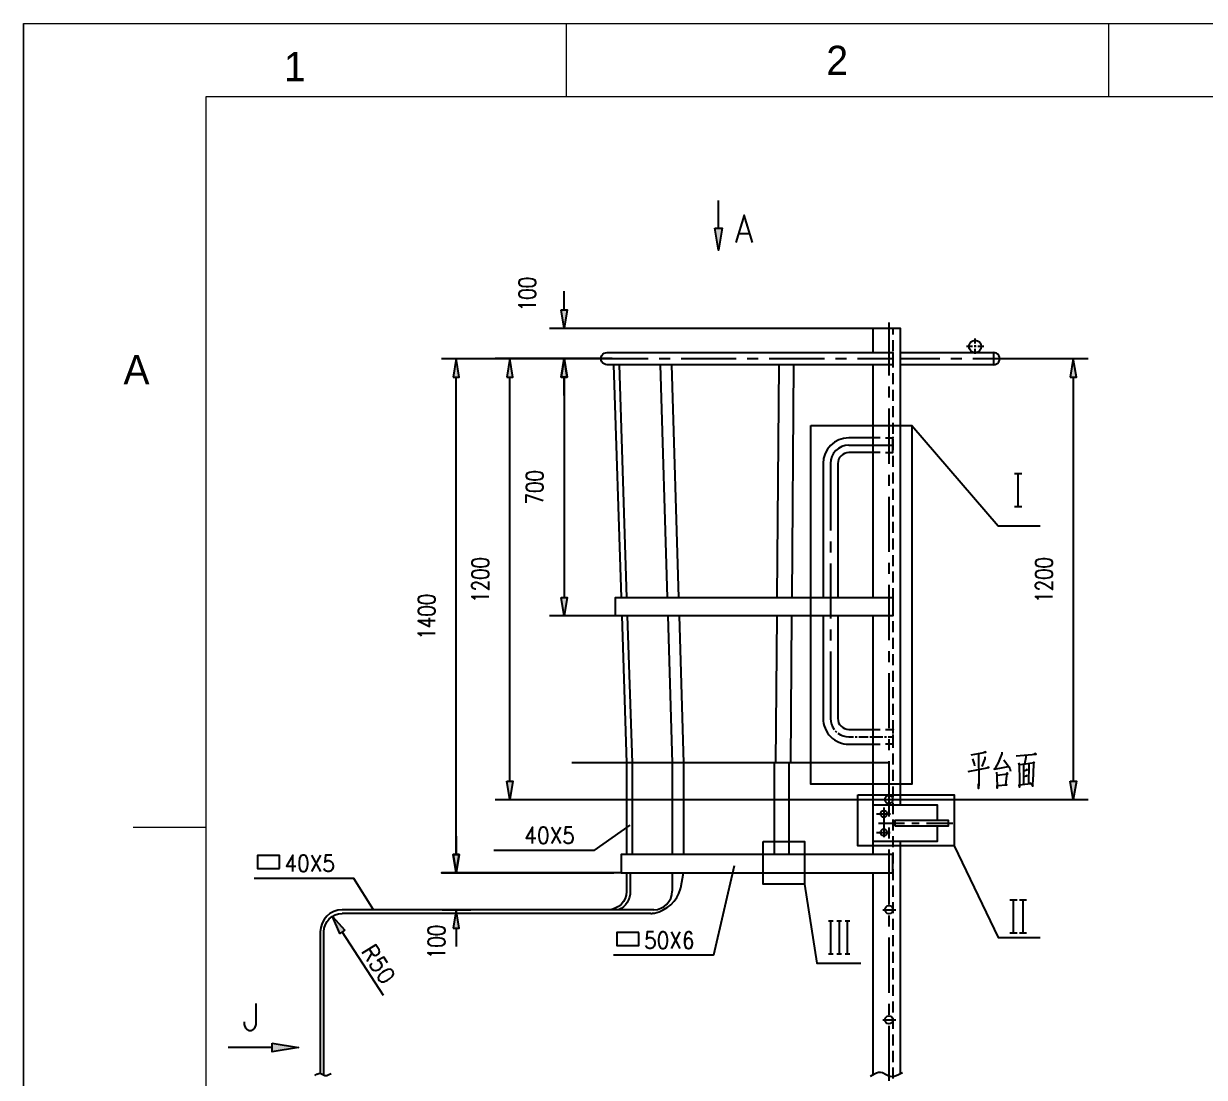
# Model space of a CAD drawing. Extents: x 148 to 221443, y -36682 to 6758.
# Drawn here: x 94232 to 97465, y -6734 to -3850 of the extents above; entities that cross this region are included whole.
import ezdxf
from ezdxf.enums import TextEntityAlignment as Align

# ---------------------------------------------------------------- set-up
doc = ezdxf.new("R2010")
doc.units = 0
doc.header["$LTSCALE"] = 10
doc.header["$MEASUREMENT"] = 0
doc.layers.add('2（细实线）', color=3, linetype='Continuous', lineweight=20)
doc.layers.add('图框层', color=7, linetype='Continuous', lineweight=15)
doc.styles.add('HZ', font='ROMS.SHX', dxfattribs={"width": 0.75, "bigfont": 'GBCBIG.SHX'})

# ---------------------------------------------------------------- blocks, each defined once
blk = doc.blocks.new('1.5a2')
blk.add_line((16115.88, 10026.58), (16125.88, 10026.58))
at = {"layer": '图框层', "ltscale": 10}
for p, q in [((16100.88, 10136.58), (16991.88, 10136.58)), ((16100.88, 9716.58), (16100.88, 10136.58)), ((16100.88, 10136.58), (16100.88, 9716.58)), ((16175.13, 10136.58), (16175.13, 10126.58)), ((16249.38, 10136.58), (16249.38, 10126.58)), ((16125.88, 10126.58), (16981.88, 10126.58)), ((16125.88, 9726.58), (16125.88, 10126.58))]:
    blk.add_line(p, q, dxfattribs=at)
at = {"style": 'HZ'}
for s, p in [('2', (16212.25, 10131.58)), ('1', (16138, 10130.7)), ('A', (16116.33, 10089.21))]:
    blk.add_text(s, height=4, dxfattribs=at).set_placement(p, align=Align.MIDDLE)

msp = doc.modelspace()

# ---------------------------------------------------------------- linework, layer by layer
at = {"layer": '2（细实线）', "lineweight": -3}
for points in [[(96134.7954, -4409.4672), (96134.7954, -4333.9552)], [(96227.7465, -4449.0375), (96204.7547, -4373.6127), (96181.7631, -4449.0375)], [(96124.7364, -4409.4672), (96144.8543, -4409.4672), (96134.7954, -4469.806), (96124.7364, -4409.4672)], [(96190.385, -4423.8947), (96219.1248, -4423.8947)], [(95587.6966, -4560.1533), (95589.9318, -4564.8463), (95596.6379, -4567.9749), (95607.8147, -4569.5399), (95614.5202, -4569.5399), (95625.6969, -4567.9749), (95632.4029, -4564.8463), (95634.6381, -4560.1533), (95634.6381, -4557.024), (95632.4029, -4552.3316), (95625.6969, -4549.203), (95614.5202, -4547.6392), (95607.8147, -4547.6392), (95596.6379, -4549.203), (95589.9318, -4552.3316), (95587.6966, -4557.024), (95587.6966, -4560.1533)], [(95587.6966, -4591.4405), (95589.9318, -4596.1329), (95596.6379, -4599.2622), (95607.8147, -4600.8259), (95614.5202, -4600.8259), (95625.6969, -4599.2622), (95632.4029, -4596.1329), (95634.6381, -4591.4405), (95634.6381, -4588.3112), (95632.4029, -4583.6195), (95625.6969, -4580.4908), (95614.5202, -4578.9252), (95607.8147, -4578.9252), (95596.6379, -4580.4908), (95589.9318, -4583.6195), (95587.6966, -4588.3112), (95587.6966, -4591.4405)], [(95711.7568, -4632.8309), (95711.7568, -4582.5489)], [(95596.6379, -4627.4207), (95594.4025, -4624.2921), (95587.6966, -4619.5991), (95634.6381, -4619.5991)], [(95703.3739, -4632.8309), (95720.1391, -4632.8309), (95711.7568, -4683.1153), (95703.3739, -4632.8309)], [(95671.5212, -4683.1153), (96556.71, -4683.1153), (96632.1522, -4683.1153), (96632.1522, -5988.0775)], [(96556.71, -4683.1153), (96556.71, -4749.9909)], [(96600.9696, -4668.1263), (96600.9696, -4813.0189)], [(96612.0342, -4683.1153), (96612.0342, -4700.9309)], [(96612.0342, -4716.0157), (96612.0342, -4746.1848)], [(96837.1612, -4725.1142), (96837.1612, -4711.8214)], [(96632.1522, -4749.9909), (96887.456, -4749.9909), (96887.456, -4783.6805), (96632.1522, -4783.6805)], [(96829.8018, -4733.1464), (96813.9235, -4733.1464)], [(96839.8607, -4733.1464), (96834.8311, -4733.1464)], [(96837.1612, -4735.171), (96837.1612, -4730.1429)], [(96837.1612, -4753.4925), (96837.1612, -4740.199)], [(96860.7683, -4733.1464), (96844.89, -4733.1464)], [(95375.7931, -4766.836), (95843.0652, -4766.836), (95522.8669, -4766.836)], [(95407.6464, -4817.1192), (95424.4112, -4817.1192), (95416.0288, -4766.836), (95407.6464, -4817.1192)], [(95554.7204, -4817.1192), (95571.485, -4817.1192), (95563.1026, -4766.836), (95554.7204, -4817.1192)], [(95822.9473, -4766.836), (95671.5212, -4766.836), (95843.0652, -4766.836), (95941.4875, -4766.836)], [(95703.3739, -4817.1192), (95711.7568, -4766.836), (95720.1391, -4817.1192), (95703.3739, -4817.1192), (95720.1391, -4817.1192), (95711.7568, -4766.836), (95703.3739, -4817.1192)], [(95847.102, -4783.6805), (95867.9485, -5420.514)], [(95862.1982, -4783.6805), (95883.0449, -5420.514)], [(95971.6643, -4766.836), (96001.841, -4766.836)], [(95975.1894, -4783.6805), (95994.1155, -5420.514)], [(96005.9844, -4783.6805), (96024.9264, -5420.514)], [(96032.0179, -4766.836), (96182.9018, -4766.836)], [(96213.0784, -4766.836), (96243.2552, -4766.836)], [(96273.4321, -4766.836), (96424.3157, -4766.836)], [(96299.7356, -4783.6805), (96294.5514, -5420.514)], [(96339.9715, -4783.6805), (96334.9686, -5420.514)], [(96454.4924, -4766.836), (96484.6694, -4766.836)], [(96514.8461, -4766.836), (96613.2686, -4766.836)], [(96556.71, -4783.6805), (96556.71, -4884.2463), (96556.71, -5420.514)], [(96612.0342, -4761.269), (96612.0342, -4791.4393)], [(96632.1522, -4766.836), (96740.566, -4766.836)], [(96770.7427, -4766.836), (96800.9197, -4766.836)], [(96831.0964, -4766.836), (96939.5104, -4766.836), (97146.169, -4766.836)], [(97097.5506, -4817.1192), (97114.3151, -4817.1192), (97105.9328, -4766.836), (97097.5506, -4817.1192)], [(96612.0342, -4806.5241), (96612.0342, -4836.695)], [(95416.0288, -6074.1926), (95416.0288, -6124.4739), (95416.0288, -4817.1192)], [(95563.1026, -5923.343), (95563.1026, -4817.1192)], [(95711.7568, -4867.4012), (95711.7568, -4817.1192), (95711.7568, -5420.514)], [(96600.9696, -4843.1885), (96600.9696, -4873.3582)], [(97105.9328, -4817.1192), (97105.9328, -5923.343)], [(96612.0342, -4851.7786), (96612.0342, -4881.9489)], [(96600.9696, -4903.5279), (96600.9696, -5054.3763)], [(96612.0342, -4897.0344), (96612.0342, -4927.2034)], [(96612.0342, -4942.2877), (96612.0342, -4972.458)], [(96387.4441, -4950.1209), (96664.068, -4950.1209), (96664.068, -5931.3728), (96387.4441, -5931.3728), (96387.4441, -4950.1209)], [(96664.068, -4950.1209), (96900.1876, -5224.5966), (97015.3747, -5224.5966)], [(96491.3273, -5003.794), (96612.0342, -5003.794)], [(96591.9166, -5023.9088), (96612.0342, -5023.9088), (96612.0342, -4983.6817), (96612.7541, -4983.6817), (96612.7541, -4982.9621), (96612.0342, -4982.9621), (96612.0342, -4983.6817)], [(96591.9166, -4983.6817), (96612.0342, -4983.6817)], [(96612.0342, -4987.5428), (96612.0342, -5017.7125)], [(96612.0342, -5032.7973), (96612.0342, -5062.9676)], [(96441.0323, -5054.0778), (96441.0323, -5236.9666)], [(95607.8147, -5089.0931), (95610.0496, -5093.7867), (95616.7556, -5096.9154), (95627.9323, -5098.4797), (95634.6381, -5098.4797), (95645.8149, -5096.9154), (95652.5208, -5093.7867), (95654.7561, -5089.0931), (95654.7561, -5085.9644), (95652.5208, -5081.2727), (95645.8149, -5078.1434), (95634.6381, -5076.5784), (95627.9323, -5076.5784), (95616.7556, -5078.1434), (95610.0496, -5081.2727), (95607.8147, -5085.9644), (95607.8147, -5089.0931)], [(95607.8147, -5120.3797), (95610.0496, -5125.0739), (95616.7556, -5128.2026), (95627.9323, -5129.7657), (95634.6381, -5129.7657), (95645.8149, -5128.2026), (95652.5208, -5125.0739), (95654.7561, -5120.3797), (95654.7561, -5117.2523), (95652.5208, -5112.5593), (95645.8149, -5109.4306), (95634.6381, -5107.8663), (95627.9323, -5107.8663), (95616.7556, -5109.4306), (95610.0496, -5112.5593), (95607.8147, -5117.2523), (95607.8147, -5120.3797)], [(96600.9696, -5084.546), (96600.9696, -5114.7156)], [(96612.0342, -5078.0524), (96612.0342, -5108.2227)], [(96945.2642, -5080.7783), (96964.8787, -5080.7783)], [(96955.0713, -5171.2879), (96955.0713, -5080.7783)], [(95607.8147, -5161.0535), (95607.8147, -5139.1529), (95654.7561, -5154.7974)], [(96612.0342, -5123.307), (96612.0342, -5153.4766)], [(96600.9696, -5144.8859), (96600.9696, -5295.7343)], [(96612.0342, -5168.5621), (96612.0342, -5198.7312)], [(96945.2642, -5171.2879), (96964.8787, -5171.2879)], [(96612.0342, -5213.816), (96612.0342, -5243.9863)], [(96441.0323, -5267.1369), (96441.0323, -5297.3072)], [(96612.0342, -5259.0711), (96612.0342, -5289.2408)], [(95459.1605, -5327.2108), (95461.3958, -5331.9044), (95468.1017, -5335.033), (95479.2783, -5336.5968), (95485.9842, -5336.5968), (95497.1609, -5335.033), (95503.8668, -5331.9044), (95506.102, -5327.2108), (95506.102, -5324.0821), (95503.8668, -5319.3891), (95497.1609, -5316.2604), (95485.9842, -5314.6961), (95479.2783, -5314.6961), (95468.1017, -5316.2604), (95461.3958, -5319.3891), (95459.1605, -5324.0821), (95459.1605, -5327.2108)], [(96441.0323, -5327.4763), (96441.0323, -5478.3247)], [(96600.9696, -5325.904), (96600.9696, -5356.0731)], [(96612.0342, -5304.3256), (96612.0342, -5334.4953)], [(97001.9912, -5327.2108), (97004.2263, -5331.9044), (97010.9319, -5335.033), (97022.1087, -5336.5968), (97028.8146, -5336.5968), (97039.9914, -5335.033), (97046.6976, -5331.9044), (97048.9324, -5327.2108), (97048.9324, -5324.0821), (97046.6976, -5319.3891), (97039.9914, -5316.2604), (97028.8146, -5314.6961), (97022.1087, -5314.6961), (97010.9319, -5316.2604), (97004.2263, -5319.3891), (97001.9912, -5324.0821), (97001.9912, -5327.2108)], [(95459.1605, -5358.498), (95461.3958, -5363.1916), (95468.1017, -5366.3197), (95479.2783, -5367.884), (95485.9842, -5367.884), (95497.1609, -5366.3197), (95503.8668, -5363.1916), (95506.102, -5358.498), (95506.102, -5355.3693), (95503.8668, -5350.6757), (95497.1609, -5347.5483), (95485.9842, -5345.9833), (95479.2783, -5345.9833), (95468.1017, -5347.5483), (95461.3958, -5350.6757), (95459.1605, -5355.3693), (95459.1605, -5358.498)], [(96612.0342, -5349.5802), (96612.0342, -5379.7498)], [(97001.9912, -5358.498), (97004.2263, -5363.1916), (97010.9319, -5366.3197), (97022.1087, -5367.884), (97028.8146, -5367.884), (97039.9914, -5366.3197), (97046.6976, -5363.1916), (97048.9324, -5358.498), (97048.9324, -5355.3693), (97046.6976, -5350.6757), (97039.9914, -5347.5483), (97028.8146, -5345.9833), (97022.1087, -5345.9833), (97010.9319, -5347.5483), (97004.2263, -5350.6757), (97001.9912, -5355.3693), (97001.9912, -5358.498)], [(95470.3371, -5397.6069), (95468.1017, -5397.6069), (95463.6312, -5396.0413), (95461.3958, -5394.4794), (95459.1605, -5391.3496), (95459.1605, -5385.0928), (95461.3958, -5381.963), (95463.6312, -5380.3999), (95468.1017, -5378.8349), (95472.5725, -5378.8349), (95477.0431, -5380.3999), (95483.749, -5383.5285), (95506.102, -5399.1712), (95506.102, -5377.2706)], [(96600.9696, -5386.244), (96600.9696, -5537.0917)], [(96612.0342, -5394.8353), (96612.0342, -5425.0043)], [(97013.1676, -5397.6069), (97010.9319, -5397.6069), (97006.4617, -5396.0413), (97004.2263, -5394.4794), (97001.9912, -5391.3496), (97001.9912, -5385.0928), (97004.2263, -5381.963), (97006.4617, -5380.3999), (97010.9319, -5378.8349), (97015.403, -5378.8349), (97019.8736, -5380.3999), (97026.5795, -5383.5285), (97048.9324, -5399.1712), (97048.9324, -5377.2706)], [(95312.0866, -5427.7766), (95314.3219, -5432.4708), (95321.0278, -5435.5988), (95332.2044, -5437.1632), (95338.9103, -5437.1632), (95350.087, -5435.5988), (95356.793, -5432.4708), (95359.0282, -5427.7766), (95359.0282, -5424.6485), (95356.793, -5419.9549), (95350.087, -5416.8262), (95338.9103, -5415.2619), (95332.2044, -5415.2619), (95321.0278, -5416.8262), (95314.3219, -5419.9549), (95312.0866, -5424.6485), (95312.0866, -5427.7766)], [(95468.1017, -5425.7648), (95465.8664, -5422.6362), (95459.1605, -5417.9438), (95506.102, -5417.9438)], [(95703.3739, -5420.514), (95720.1391, -5420.514), (95711.7568, -5470.796), (95703.3739, -5420.514)], [(97010.9319, -5425.7648), (97008.6971, -5422.6362), (97001.9912, -5417.9438), (97048.9324, -5417.9438)], [(95312.0866, -5459.0644), (95314.3219, -5463.7568), (95321.0278, -5466.8861), (95332.2044, -5468.451), (95338.9103, -5468.451), (95350.087, -5466.8861), (95356.793, -5463.7568), (95359.0282, -5459.0644), (95359.0282, -5455.9351), (95356.793, -5451.2421), (95350.087, -5448.1135), (95338.9103, -5446.5491), (95332.2044, -5446.5491), (95321.0278, -5448.1135), (95314.3219, -5451.2421), (95312.0866, -5455.9351), (95312.0866, -5459.0644)], [(96612.0342, -5440.0898), (96612.0342, -5470.2595)], [(95359.0282, -5484.0937), (95312.0866, -5484.0937), (95343.381, -5499.737), (95343.381, -5476.272)], [(95867.6743, -5470.796), (95671.5212, -5470.796)], [(95869.5946, -5470.796), (95882.7625, -5873.0598), (95882.7625, -6124.4739)], [(95884.6909, -5470.796), (95897.8589, -5873.0598)], [(95995.6098, -5470.796), (96007.5648, -5873.0598)], [(96026.4217, -5470.796), (96038.3869, -5873.0598)], [(96294.1422, -5470.796), (96290.8674, -5873.0598)], [(96334.5736, -5470.796), (96331.4135, -5873.0598)], [(96556.71, -5470.796), (96556.71, -6124.4739)], [(96612.0342, -5485.3443), (96612.0342, -5515.514)], [(95321.0278, -5526.3312), (95318.7925, -5523.2026), (95312.0866, -5518.5096), (95359.0282, -5518.5096)], [(96441.0323, -5508.4943), (96441.0323, -5538.664)], [(96612.0342, -5530.5988), (96612.0342, -5560.7685)], [(96441.0323, -5568.8337), (96441.0323, -5751.7237)], [(96600.9696, -5567.2626), (96600.9696, -5597.4323)], [(96612.0342, -5575.8533), (96612.0342, -5606.0242)], [(96612.0342, -5621.1091), (96612.0342, -5651.2781)], [(96600.9696, -5627.602), (96600.9696, -5778.451)], [(96612.0342, -5666.363), (96612.0342, -5696.5321)], [(96612.0342, -5711.6163), (96612.0342, -5741.7866)], [(96591.9166, -5781.8934), (96612.0342, -5781.8934)], [(96612.0342, -5756.8714), (96612.0342, -5787.0417)], [(96612.0342, -5781.8934), (96612.0342, -5781.1738), (96612.7541, -5781.1738), (96612.7541, -5781.8934), (96612.0342, -5781.8934), (96612.0342, -5785.6647)], [(96508.9303, -5802.0069), (96513.9599, -5802.0069)], [(96518.9892, -5802.0069), (96544.1366, -5802.0069)], [(96549.1659, -5802.0069), (96554.1953, -5802.0069)], [(96559.2252, -5802.0069), (96584.3723, -5802.0069)], [(96589.4016, -5802.0069), (96594.4314, -5802.0069)], [(96612.0342, -5818.3491), (96612.0342, -5822.1192), (96591.9166, -5822.1192)], [(96599.4607, -5802.0069), (96612.0342, -5802.0069)], [(96600.9696, -5808.6207), (96600.9696, -5838.7904)], [(96612.0342, -5788.1782), (96612.0342, -5793.2069)], [(96612.0342, -5795.7215), (96612.0342, -5800.7496)], [(96612.0342, -5802.1265), (96612.0342, -5832.2956)], [(96612.0342, -5803.263), (96612.0342, -5808.2917)], [(96612.0342, -5810.8063), (96612.0342, -5815.835)], [(96612.0342, -5847.3811), (96612.0342, -5877.5513)], [(96825.9517, -5851.4118), (96866.816, -5843.8703), (96865.1812, -5843.0323), (96861.3677, -5844.7083)], [(96846.6564, -5848.0604), (96847.2011, -5930.1887), (96846.6564, -5943.5975), (96846.1114, -5937.7314), (96846.6564, -5931.0267)], [(96910.4046, -5843.8703), (96909.8598, -5848.8984), (96905.501, -5859.7932), (96900.0524, -5873.2014), (96896.2383, -5879.9055), (96891.3347, -5889.9635), (96889.1552, -5890.8002), (96904.4109, -5887.4488), (96927.8402, -5883.2575)], [(96949.6343, -5853.9265), (97004.6651, -5849.7358), (97002.4859, -5848.0604), (96997.582, -5850.5744)], [(96600.9696, -5873.0598), (95732.9651, -5873.0598)], [(95897.8509, -5873.0598), (95897.8509, -6124.4739)], [(96007.5648, -5872.9621), (96007.5648, -6124.3763)], [(96038.3838, -5872.9621), (96038.3838, -6124.3763)], [(96286.8284, -5873.0598), (96286.8284, -6124.4739)], [(96326.6607, -5873.0598), (96326.6607, -6124.4739)], [(96600.9696, -5868.96), (96600.9696, -6019.809)], [(96829.7655, -5862.3066), (96834.6694, -5875.7154), (96835.2141, -5881.5821)], [(96863.547, -5856.4411), (96863.547, -5862.3066), (96855.374, -5883.2575)], [(96915.3084, -5864.8206), (96930.0197, -5884.9342), (96932.199, -5889.1242), (96933.2888, -5892.4775), (96933.8338, -5895.8289)], [(96956.1727, -5873.2014), (96957.2625, -5879.9055), (96958.3523, -5919.2945), (96958.8973, -5940.2454), (96957.8075, -5933.5413), (96989.9538, -5929.3513), (96988.3193, -5928.5126), (96985.595, -5930.1887)], [(96990.4989, -5929.3513), (96994.8577, -5936.8934), (96995.4024, -5932.7027), (96996.4922, -5905.0483), (96997.582, -5871.5253), (96999.2165, -5873.2014), (96974.6981, -5876.554), (96957.2625, -5879.0681)], [(96969.2495, -5878.2301), (96969.2495, -5931.0267)], [(96975.7876, -5853.0885), (96975.7876, -5858.9545), (96972.5185, -5876.554)], [(96984.5055, -5876.554), (96982.8707, -5930.1887)], [(96612.0342, -5892.6356), (96612.0342, -5922.8046)], [(96817.7788, -5896.6669), (96874.9889, -5885.7722), (96872.2643, -5884.9342), (96868.4505, -5887.4488)], [(96895.6936, -5899.1816), (96896.7833, -5908.3991), (96897.8728, -5942.7601), (96897.3281, -5935.2174), (96924.0261, -5933.5413), (96921.3021, -5933.5413), (96925.1159, -5900.8558), (96926.2057, -5904.2097), (96897.3281, -5907.5623)], [(96969.7939, -5894.9915), (96979.602, -5892.4775), (96977.9674, -5891.6389), (96976.3326, -5893.3143)], [(96970.3393, -5910.9138), (96979.0566, -5909.2377), (96977.4221, -5908.3991), (96975.7876, -5910.0764)], [(95554.7204, -5923.343), (95571.485, -5923.343), (95563.1026, -5973.6268), (95554.7204, -5923.343)], [(96612.0342, -5937.8901), (96612.0342, -5968.0598)], [(97097.5506, -5923.343), (97114.3151, -5923.343), (97105.9328, -5973.6268), (97097.5506, -5923.343)], [(95522.8669, -5973.6268), (96818.94, -5973.6268), (97014.7973, -5973.6268), (97146.169, -5973.6268)], [(96516.4019, -5960.4987), (96779.695, -5960.4987), (96779.695, -6100.1301), (96516.4019, -6100.1301), (96516.4019, -5960.4987)], [(96584.4636, -5973.6268), (96619.8603, -5973.6268)], [(96556.71, -5988.0775), (96732.7413, -5988.0775), (96732.7413, -6030.8186)], [(96586.8871, -5995.0483), (96586.8871, -6076.7005)], [(96612.0342, -5983.1446), (96612.0342, -6013.3143)], [(95892.1139, -6043.7171), (95793.3385, -6112.967), (95519.8073, -6112.967)], [(96567.1003, -6013.2191), (96605.5216, -6013.2191)], [(96572.1984, -6038.3607), (96643.7517, -6038.3607)], [(96612.0342, -6028.3997), (96612.0342, -6058.5694)], [(96663.8697, -6038.3607), (96683.9873, -6038.3607)], [(96704.1054, -6038.3607), (96775.6588, -6038.3607)], [(95625.6005, -6094.4422), (95625.6005, -6049.1883), (95608.3562, -6079.3574), (95634.2223, -6079.3574)], [(95653.1905, -6049.1883), (95648.0175, -6051.3428), (95644.5687, -6057.8083), (95642.8441, -6068.5828), (95642.8441, -6075.0471), (95644.5687, -6085.8222), (95648.0175, -6092.2864), (95653.1905, -6094.4422), (95656.6393, -6094.4422), (95661.8123, -6092.2864), (95665.2613, -6085.8222), (95666.9858, -6075.0471), (95666.9858, -6068.5828), (95665.2613, -6057.8083), (95661.8123, -6051.3428), (95656.6393, -6049.1883), (95653.1905, -6049.1883)], [(95677.3321, -6049.1883), (95701.4733, -6094.4422)], [(95701.4733, -6049.1883), (95677.3321, -6094.4422)], [(95732.5121, -6049.1883), (95715.2683, -6049.1883), (95713.5441, -6068.5828), (95715.2683, -6066.4277), (95720.4415, -6064.2725), (95725.6148, -6064.2725), (95730.7877, -6066.4277), (95734.2368, -6070.7374), (95735.9611, -6077.2016), (95735.9611, -6081.5125), (95734.2368, -6087.978), (95730.7877, -6092.2864), (95725.6148, -6094.4422), (95720.4415, -6094.4422), (95715.2683, -6092.2864), (95713.5441, -6090.1319), (95711.8197, -6085.8222)], [(96732.7413, -6045.9028), (96732.7413, -6088.6433), (96556.71, -6088.6433)], [(96567.1003, -6063.5017), (96604.6679, -6063.5017)], [(96600.9696, -6049.9781), (96600.9696, -6080.1478)], [(96612.0342, -6073.6542), (96612.0342, -6103.8239)], [(96256.4824, -6088.5902), (96370.095, -6088.5902), (96370.095, -6205.7795), (96256.4824, -6205.7795), (96256.4824, -6088.5902)], [(96632.1522, -6088.6433), (96632.1522, -6724.1297)], [(96779.695, -6100.1301), (96900.1876, -6350.9876), (97015.3747, -6350.9876)], [(94968.7996, -6171.0334), (94968.7996, -6125.7789), (94951.5557, -6155.9486), (94977.4215, -6155.9486)], [(94996.3896, -6125.7789), (94991.2166, -6127.9334), (94987.7678, -6134.3983), (94986.0435, -6145.174), (94986.0435, -6151.6389), (94987.7678, -6162.4134), (94991.2166, -6168.8782), (94996.3896, -6171.0334), (94999.8385, -6171.0334), (95005.0116, -6168.8782), (95008.4604, -6162.4134), (95010.1848, -6151.6389), (95010.1848, -6145.174), (95008.4604, -6134.3983), (95005.0116, -6127.9334), (94999.8385, -6125.7789), (94996.3896, -6125.7789)], [(95020.5312, -6125.7789), (95044.6726, -6171.0334)], [(95044.6726, -6125.7789), (95020.5312, -6171.0334)], [(95075.7114, -6125.7789), (95058.4677, -6125.7789), (95056.7433, -6145.174), (95058.4677, -6143.0183), (95063.6409, -6140.8625), (95068.8141, -6140.8625), (95073.9872, -6143.0183), (95077.4359, -6147.3286), (95079.1602, -6153.7934), (95079.1602, -6158.1037), (95077.4359, -6164.5679), (95073.9872, -6168.8782), (95068.8141, -6171.0334), (95063.6409, -6171.0334), (95058.4677, -6168.8782), (95056.7433, -6166.7237), (95055.0189, -6162.4134)], [(95407.6464, -6124.4739), (95416.0288, -6174.7572), (95424.4112, -6124.4739), (95407.6464, -6124.4739), (95424.4112, -6124.4739), (95416.0288, -6174.7572), (95407.6464, -6124.4739)], [(96600.9696, -6110.3175), (96600.9696, -6261.1671)], [(96612.0342, -6118.9088), (96612.0342, -6149.0791)], [(96177.2667, -6154.7034), (96120.8712, -6399.9903), (95847.3398, -6399.9903)], [(96007.5648, -6174.5618), (96007.5648, -6224.8438)], [(96612.0342, -6164.1633), (96612.0342, -6194.333)], [(95190.1201, -6275.3229), (95136.5375, -6189.5588), (94863.0065, -6189.5588)], [(95867.6743, -6174.7572), (95375.7931, -6174.7572), (95847.5562, -6174.7572)], [(96370.095, -6205.7795), (96404.0305, -6421.8006), (96523.8106, -6421.8006)], [(96556.71, -6174.7572), (96556.71, -6727.1949)], [(96612.0342, -6209.4178), (96612.0342, -6239.5881)], [(96612.0342, -6254.6729), (96612.0342, -6284.8426)], [(96932.1871, -6247.9609), (96951.8023, -6247.9609)], [(96941.9948, -6338.4699), (96941.9948, -6247.9609)], [(96958.3404, -6247.9609), (96977.9552, -6247.9609)], [(96968.1481, -6247.9609), (96968.1481, -6338.4699)], [(95111.5866, -6331.1219), (95097.4968, -6340.2039), (95077.2862, -6293.4034), (95111.5866, -6331.1219)], [(95949.3911, -6285.3809), (95104.5418, -6285.3809)], [(95377.5328, -6275.3229), (95456.2644, -6275.3229)], [(95407.6464, -6325.6062), (95424.4112, -6325.6062), (95416.0288, -6275.3229), (95407.6464, -6325.6062)], [(96584.4636, -6275.2058), (96619.8603, -6275.2058)], [(96600.9696, -6291.3361), (96600.9696, -6321.5052)], [(96612.0342, -6299.9274), (96612.0342, -6330.0971)], [(95216.9116, -6509.892), (95104.5418, -6335.6629)], [(95339.0516, -6333.736), (95341.2869, -6338.4296), (95347.993, -6341.5589), (95359.1696, -6343.122), (95365.8754, -6343.122), (95377.0519, -6341.5589), (95383.758, -6338.4296), (95385.9933, -6333.736), (95385.9933, -6330.6086), (95383.758, -6325.915), (95377.0519, -6322.7869), (95365.8754, -6321.222), (95359.1696, -6321.222), (95347.993, -6322.7869), (95341.2869, -6325.915), (95339.0516, -6330.6086), (95339.0516, -6333.736)], [(95416.0288, -6325.6062), (95416.0288, -6375.8887)], [(95956.5819, -6336.2116), (95939.3377, -6336.2116), (95937.6134, -6355.6062), (95939.3377, -6353.451), (95944.5112, -6351.2965), (95949.6843, -6351.2965), (95954.8574, -6353.451), (95958.3065, -6357.7607), (95960.0306, -6364.2268), (95960.0306, -6368.5371), (95958.3065, -6375.0013), (95954.8574, -6379.3116), (95949.6843, -6381.4661), (95944.5112, -6381.4661), (95939.3377, -6379.3116), (95937.6134, -6377.1558), (95935.8889, -6372.8455)], [(95980.7232, -6336.2116), (95975.5501, -6338.3662), (95972.1013, -6344.8316), (95970.3768, -6355.6062), (95970.3768, -6362.071), (95972.1013, -6372.8455), (95975.5501, -6379.3116), (95980.7232, -6381.4661), (95984.172, -6381.4661), (95989.345, -6379.3116), (95992.7939, -6372.8455), (95994.5182, -6362.071), (95994.5182, -6355.6062), (95992.7939, -6344.8316), (95989.345, -6338.3662), (95984.172, -6336.2116), (95980.7232, -6336.2116)], [(96004.8646, -6336.2116), (96029.0061, -6381.4661)], [(96029.0061, -6336.2116), (96004.8646, -6381.4661)], [(96061.7693, -6342.6759), (96060.0448, -6338.3662), (96054.8719, -6336.2116), (96051.4228, -6336.2116), (96046.2499, -6338.3662), (96042.8011, -6344.8316), (96041.0767, -6355.6062), (96041.0767, -6366.3813), (96042.8011, -6375.0013), (96046.2499, -6379.3116), (96051.4228, -6381.4661), (96053.1475, -6381.4661), (96058.3207, -6379.3116), (96061.7693, -6375.0013), (96063.4936, -6368.5371), (96063.4936, -6366.3813), (96061.7693, -6359.9165), (96058.3207, -6355.6062), (96053.1475, -6353.451), (96051.4228, -6353.451), (96046.2499, -6355.6062), (96042.8011, -6359.9165), (96041.0767, -6366.3813)], [(96435.219, -6305.528), (96448.2955, -6305.528)], [(96441.7573, -6396.0371), (96441.7573, -6305.528)], [(96458.1029, -6305.528), (96471.1797, -6305.528)], [(96464.6412, -6305.528), (96464.6412, -6396.0371)], [(96480.987, -6305.528), (96494.0635, -6305.528)], [(96487.5252, -6396.0371), (96487.5252, -6305.528)], [(95339.0516, -6365.0233), (95341.2869, -6369.7169), (95347.993, -6372.8455), (95359.1696, -6374.4099), (95365.8754, -6374.4099), (95377.0519, -6372.8455), (95383.758, -6369.7169), (95385.9933, -6365.0233), (95385.9933, -6361.8952), (95383.758, -6357.2022), (95377.0519, -6354.0729), (95365.8754, -6352.5086), (95359.1696, -6352.5086), (95347.993, -6354.0729), (95341.2869, -6357.2022), (95339.0516, -6361.8952), (95339.0516, -6365.0233)], [(96600.9696, -6351.6761), (96600.9696, -6502.5251)], [(96612.0342, -6345.182), (96612.0342, -6375.3522)], [(96932.1871, -6338.4699), (96951.8023, -6338.4699)], [(96958.3404, -6338.4699), (96977.9552, -6338.4699)], [(95178.041, -6382.6844), (95186.9769, -6396.5394), (95191.7669, -6399.9897), (95194.5714, -6400.3608), (95199.1874, -6399.5655), (95202.8104, -6397.2291), (95205.4407, -6393.354), (95206.2594, -6390.6477), (95205.0922, -6384.8603), (95196.1564, -6371.0065), (95158.1141, -6395.5305)], [(95184.9911, -6393.4602), (95172.0141, -6417.0826)], [(95347.993, -6401.0041), (95345.7576, -6397.8754), (95339.0516, -6393.1824), (95385.9933, -6393.1824)], [(96435.219, -6396.0371), (96448.2955, -6396.0371)], [(96458.1029, -6396.0371), (96471.1797, -6396.0371)], [(96480.987, -6396.0371), (96494.0635, -6396.0371)], [(96612.0342, -6390.4377), (96612.0342, -6420.6068)], [(95227.9284, -6420.2686), (95217.9996, -6404.8743), (95200.7029, -6413.8453), (95203.5071, -6414.2164), (95208.2973, -6417.6667), (95211.2761, -6422.2846), (95212.4432, -6428.0714), (95210.8059, -6433.4858), (95206.3641, -6438.5291), (95202.741, -6440.8656), (95196.3135, -6442.8284), (95190.7046, -6442.0856), (95185.9144, -6438.6347), (95182.9358, -6434.0162), (95181.7689, -6428.2301), (95182.5874, -6425.5219), (95185.2176, -6421.6486)], [(95241.8287, -6441.8208), (95237.0384, -6438.3698), (95229.618, -6438.7952), (95219.5675, -6443.0939), (95214.1327, -6446.598), (95206.0679, -6453.9759), (95202.6191, -6460.5585), (95203.7862, -6466.3447), (95205.772, -6469.4227), (95210.5622, -6472.8742), (95217.9825, -6472.4494), (95228.0331, -6468.1501), (95233.4678, -6464.6467), (95241.5325, -6457.2687), (95244.9815, -6450.6849), (95243.8143, -6444.8994), (95241.8287, -6441.8208)], [(96612.0342, -6435.6916), (96612.0342, -6465.8613)], [(96612.0342, -6480.9461), (96612.0342, -6511.1158)], [(96612.0342, -6526.2006), (96612.0342, -6556.3709)], [(94867.511, -6531.5833), (94867.511, -6589.0498), (94864.4574, -6599.8243), (94861.4038, -6603.4162), (94855.2966, -6607.0081), (94849.1894, -6607.0081), (94843.0822, -6603.4162), (94840.0286, -6599.8243), (94836.975, -6589.0498), (94836.975, -6581.8671)], [(96600.9696, -6532.6948), (96600.9696, -6562.8645)], [(96584.4636, -6576.9025), (96619.8603, -6576.9025)], [(96600.9696, -6593.0335), (96600.9696, -6743.8825)], [(96612.0342, -6571.4564), (96612.0342, -6601.6248)], [(96612.0342, -6616.7097), (96612.0342, -6646.88)], [(94912.5598, -6652.4506), (94791.8521, -6652.4506)], [(94912.5598, -6640.3834), (94984.984, -6652.4506), (94912.5598, -6664.5191), (94912.5598, -6640.3834)], [(96612.0342, -6661.9648), (96612.0342, -6692.1345)], [(95029.6469, -6728.7983), (95035.1604, -6725.4127), (95040.6331, -6723.3027), (95043.3414, -6723.1257), (95046.0251, -6723.7196), (95051.3563, -6726.3959), (95056.7383, -6728.7397), (95062.2577, -6728.6665), (95067.8864, -6726.6059), (95073.5695, -6723.5529)], [(96550.4891, -6731.1756), (96561.5163, -6724.4038), (96567.0041, -6721.8159), (96572.4621, -6720.185), (96577.8783, -6719.8298), (96583.2458, -6721.0181), (96593.9081, -6726.3709), (96599.2626, -6729.1462), (96604.6721, -6731.0584), (96610.1575, -6731.6059), (96615.7114, -6730.9119), (96621.3195, -6729.2243), (96626.9683, -6726.7921), (96638.3347, -6720.6849)], [(96612.0342, -6707.2193), (96612.0342, -6737.389)]]:
    msp.add_lwpolyline(points, dxfattribs=at)
msp.add_lwpolyline([(95829.7016, -4749.9909), (96612.0342, -4749.9909), (96612.0342, -4783.6805), (95829.7016, -4783.6805, -1.00023552)], format="xyb", close=True, dxfattribs=at)
for points in [[(96576.8281, -4983.6817), (96556.71, -4983.6817), (96491.3273, -4983.6817, 0.414211097), (96420.9148, -5054.0778), (96420.9148, -5420.514)], [(96576.8281, -5023.9088), (96556.71, -5023.9088), (96491.3273, -5023.9088, 0.414215013), (96461.1504, -5054.0778), (96461.1504, -5420.514)], [(96420.9148, -5470.796), (96420.9148, -5751.7237, 0.414216143), (96491.3273, -5822.1192), (96556.71, -5822.1192), (96576.8281, -5822.1192)], [(96461.1504, -5470.796), (96461.1504, -5751.7237, 0.414218411), (96491.3273, -5781.8934), (96556.71, -5781.8934), (96576.8281, -5781.8934)], [(96461.4777, -5792.1925, 0.16018347), (96491.3273, -5802.0069), (96503.9008, -5802.0069)], [(95949.3911, -6285.3803, 0.048283279), (95959.0233, -6284.4489, 0.284398495), (96030.5454, -6218.2508, 0.023735275), (96031.1768, -6215.4584), (96038.3838, -6174.6589)], [(95882.7625, -6174.7572), (95882.7625, -6225.0404, -0.414211466), (95832.4679, -6275.3236)], [(95892.8214, -6174.7572), (95892.8214, -6225.0404, -0.312937529), (95860.7433, -6275.3236)], [(95957.2701, -6275.3229), (95104.5418, -6275.3229, 0.414208781), (95044.1882, -6335.6629), (95044.1882, -6723.2264)], [(95054.2472, -6727.8797), (95054.2472, -6335.6629, -0.41421178), (95104.5418, -6285.3797)]]:
    msp.add_lwpolyline(points, format="xyb", dxfattribs=at)
for points in [[(96612.0342, -5420.514), (96612.0342, -5470.796), (95852.5858, -5470.796), (95852.5858, -5420.514)], [(96617.0638, -6045.9028), (96764.5571, -6045.9028), (96764.5571, -6030.8186), (96617.0638, -6030.8186)], [(94932.2795, -6162.5812), (94932.2795, -6126.9764), (94872.2645, -6126.9764), (94872.2645, -6162.5812)], [(95867.6743, -6174.7572), (96612.0342, -6174.7572), (96612.0342, -6124.4739), (95867.6743, -6124.4739)], [(95916.6131, -6337.4085), (95856.598, -6337.4085), (95856.598, -6373.0152), (95916.6131, -6373.0152)]]:
    msp.add_lwpolyline(points, close=True, dxfattribs=at)
for centre, radius in [((96837.1613, -4733.1464), 16.8486), ((96600.9694, -5973.6268), 11.0648), ((96586.887, -6013.2191), 9.0529), ((96586.887, -6063.5017), 9.0529), ((96600.9694, -6275.2058), 11.0648), ((96600.9694, -6576.9025), 11.0648)]:
    msp.add_circle(centre, radius, dxfattribs=at)
for centre, radius, start, end in [((96887.4599, -4766.8357), 16.8448, 269.9865073, 90.0134927), ((96491.3217, -5054.0837), 50.2891, 89.9936858, 179.9932756), ((96491.3056, -5751.7229), 50.273, 180.0009664, 216.4139434), ((96491.4184, -5751.6153), 50.4299, 222.1505617, 227.8641958), ((95956.9387, -6224.6985), 50.6261, 270.3751029, 359.8355374)]:
    msp.add_arc(centre, radius, start, end, dxfattribs=at)
at = {"layer": '2（细实线）', "transparency": 33554559}
for points in [[(96124.7364, -4409.4672), (96144.8543, -4409.4672), (96124.7364, -4409.4672), (96134.7954, -4469.806)], [(95703.3739, -4632.8309), (95720.1391, -4632.8309), (95703.3739, -4632.8309), (95711.7568, -4683.1153)], [(95407.6464, -4817.1192), (95424.4112, -4817.1192), (95407.6464, -4817.1192), (95416.0288, -4766.836)], [(95554.7204, -4817.1192), (95571.485, -4817.1192), (95554.7204, -4817.1192), (95563.1026, -4766.836)], [(95703.3739, -4817.1192), (95720.1391, -4817.1192), (95703.3739, -4817.1192), (95711.7568, -4766.836)], [(95703.3739, -4817.1192), (95720.1391, -4817.1192), (95703.3739, -4817.1192), (95711.7568, -4766.836)], [(97097.5506, -4817.1192), (97114.3151, -4817.1192), (97097.5506, -4817.1192), (97105.9328, -4766.836)], [(95703.3739, -5420.514), (95720.1391, -5420.514), (95703.3739, -5420.514), (95711.7568, -5470.796)], [(95554.7204, -5923.343), (95571.485, -5923.343), (95554.7204, -5923.343), (95563.1026, -5973.6268)], [(97097.5506, -5923.343), (97114.3151, -5923.343), (97097.5506, -5923.343), (97105.9328, -5973.6268)], [(95407.6464, -6124.4739), (95424.4112, -6124.4739), (95407.6464, -6124.4739), (95416.0288, -6174.7572)], [(95407.6464, -6124.4739), (95424.4112, -6124.4739), (95407.6464, -6124.4739), (95416.0288, -6174.7572)], [(95111.5866, -6331.1219), (95097.4968, -6340.2039), (95111.5866, -6331.1219), (95077.2862, -6293.4034)], [(95407.6464, -6325.6062), (95424.4112, -6325.6062), (95407.6464, -6325.6062), (95416.0288, -6275.3229)], [(94912.5598, -6640.3834), (94984.984, -6652.4506), (94912.5598, -6640.3834), (94912.5598, -6664.5191)]]:
    msp.add_solid(points, dxfattribs=at)

# ---------------------------------------------------------------- block references
at = {"layer": '2（细实线）', "xscale": 20, "yscale": 20, "zscale": 20}
msp.add_blockref('1.5a2', (-227785.5272, -206581.2694), dxfattribs=at)

doc.saveas('drawing.dxf')
